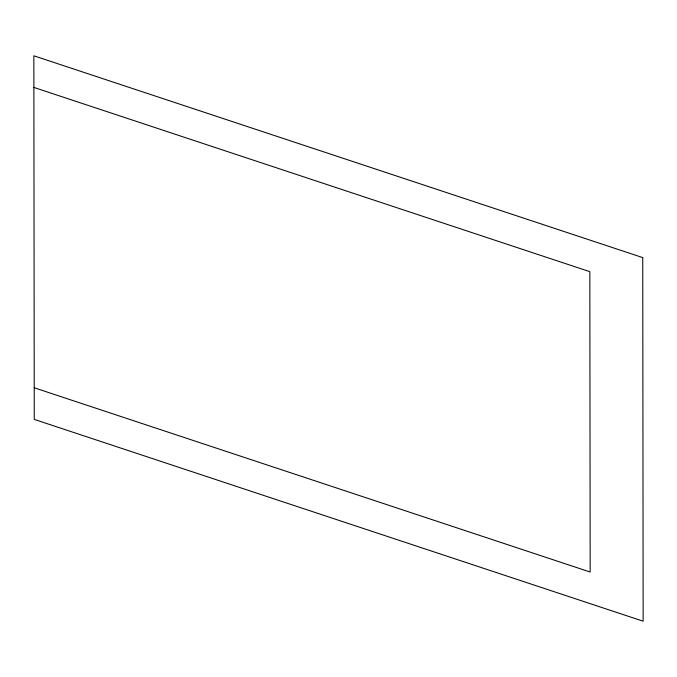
<?xml version="1.0" encoding="UTF-8"?>
<svg xmlns="http://www.w3.org/2000/svg" width="677" height="677" viewBox="0 0 677 677"><rect width="100%" height="100%" fill="white"/><g stroke="black" fill="none" stroke-linecap="round" stroke-linejoin="round"><path stroke-width="1.02" d="M33.884 87.418L589.828 271.672L590.166 572.031L34.222 387.777M642.744 257.598L33.85 55.802L34.256 419.401L643.15 621.198L642.744 257.598"/></g></svg>
